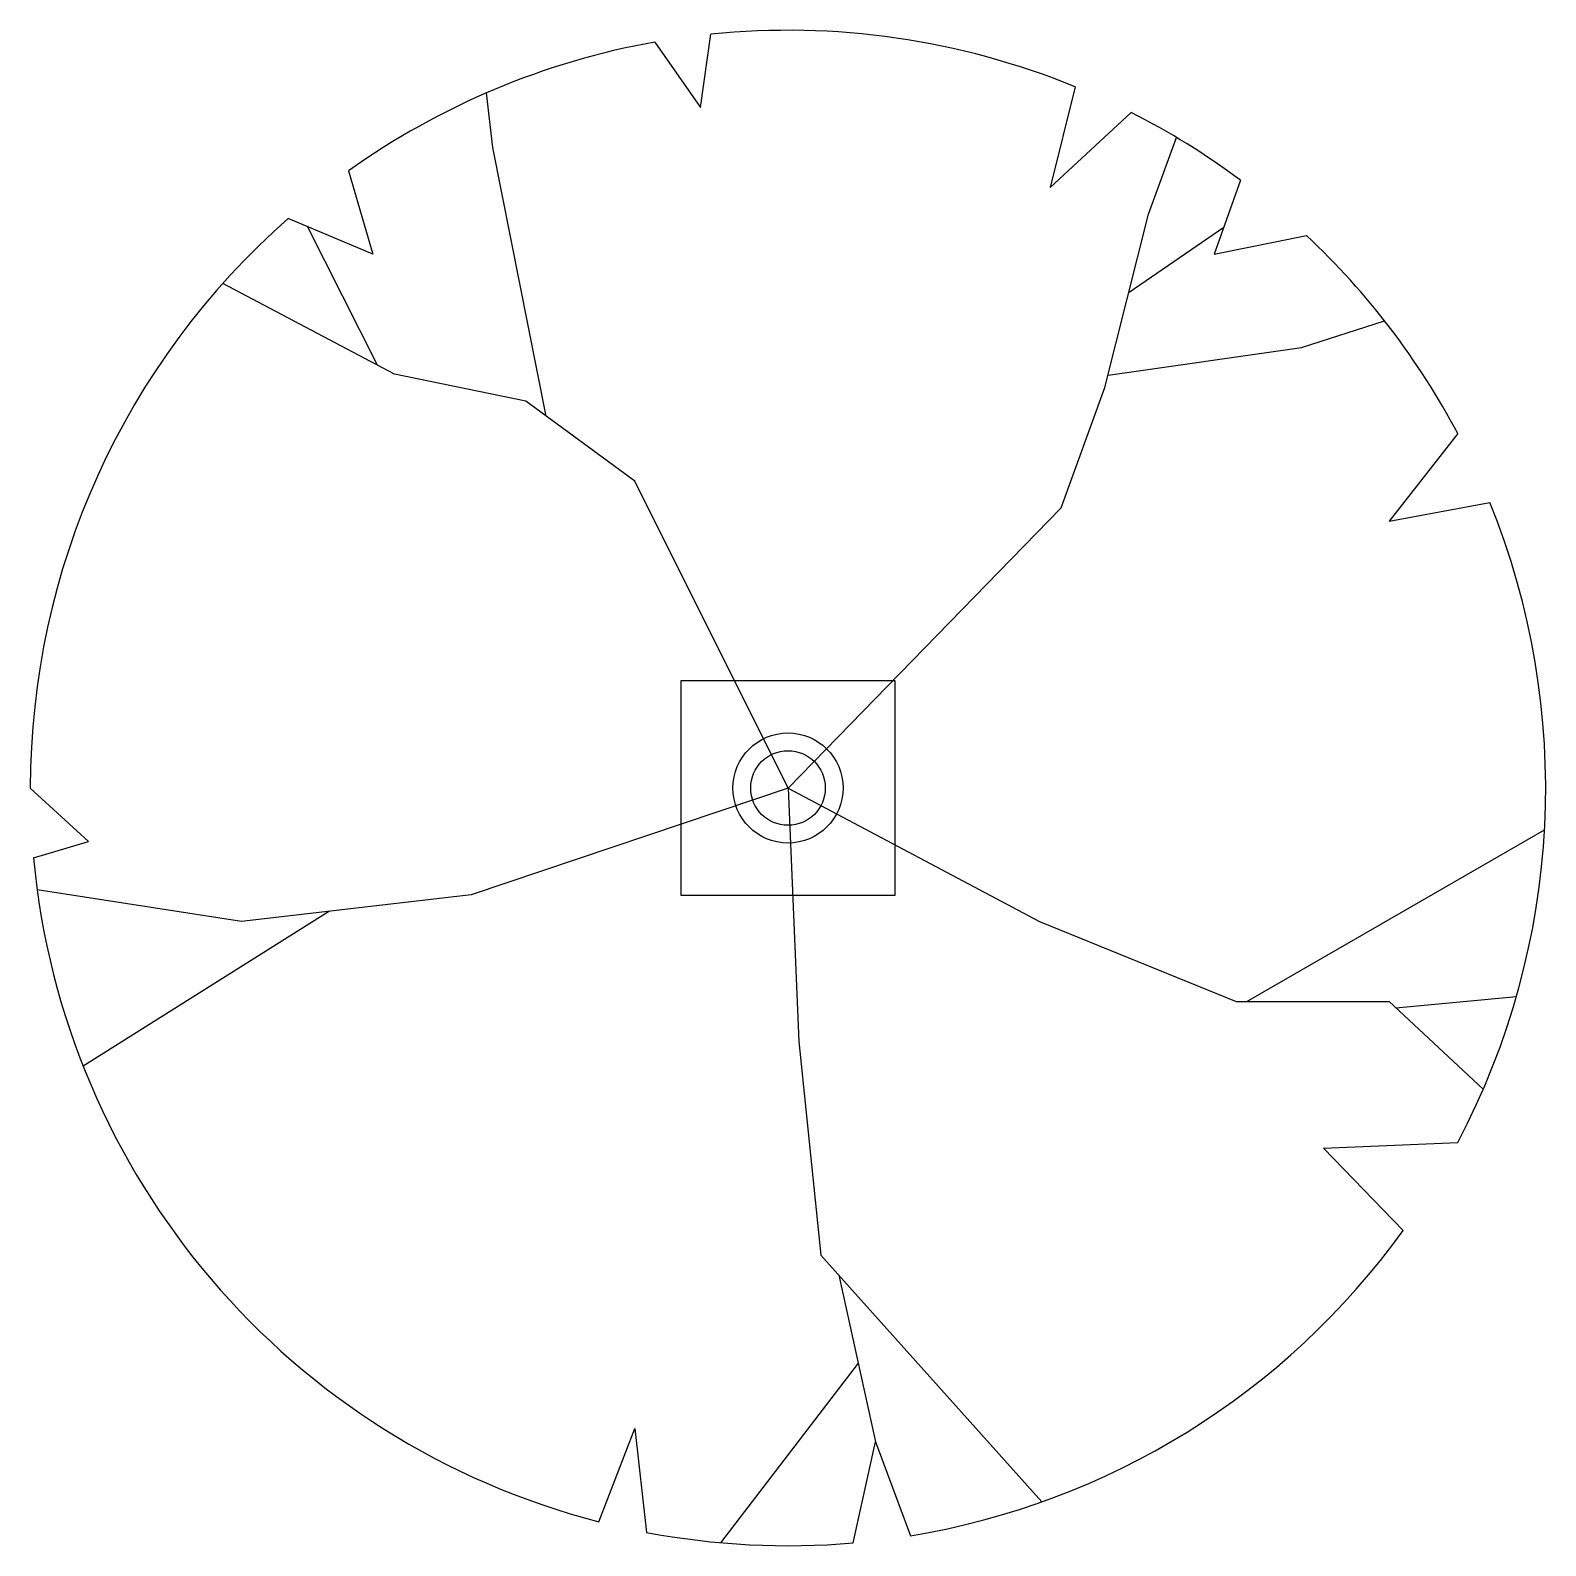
# Model space of a CAD drawing. Extents: x -1.75 to 1.75, y -1.75 to 1.75.
import ezdxf

# ---------------------------------------------------------------- set-up
doc = ezdxf.new("R2010")
doc.units = 0
doc.header["$MEASUREMENT"] = 0
doc.layers.add('ESC-50', color=1, linetype='CONTINUOUS')
doc.layers.add('P-ARVORE', color=2, linetype='CONTINUOUS')

msp = doc.modelspace()

# ---------------------------------------------------------------- linework, layer by layer
at = {"layer": 'ESC-50'}
msp.add_lwpolyline([(-0.2475, 0.2475), (-0.2475, -0.2475), (0.2475, -0.2475), (0.2475, 0.2475)], close=True, dxfattribs=at)
for radius in [0.1271, 0.0862]:
    msp.add_circle((0, 0), radius, dxfattribs=at)
at = {"layer": 'P-ARVORE'}
for p, q in [((-0.3078, 1.7227), (-0.2019, 1.5719)), ((-0.2019, 1.5719), (-0.1782, 1.7409)), ((0.6631, 1.6195), (0.6058, 1.387)), ((-0.6815, 1.4795), (-0.6961, 1.6056)), ((0.6058, 1.387), (0.7923, 1.5604)), ((-0.5582, 0.859), (-0.6815, 1.4795)), ((0.833, 1.3253), (0.8972, 1.5025)), ((-1.0151, 1.4255), (-0.9592, 1.2329)), ((1.045, 1.4037), (0.9844, 1.2329)), ((-0.9592, 1.2329), (-1.1542, 1.3154)), ((-0.9482, 0.9763), (-1.1097, 1.2966)), ((0.732, 0.9247), (0.833, 1.3253)), ((0.7876, 1.1455), (1.0067, 1.2956)), ((0.9844, 1.2329), (1.1978, 1.2759)), ((-0.9087, 0.9555), (-1.3057, 1.1651)), ((1.1863, 1.0171), (1.3776, 1.0792)), ((0.7393, 0.9536), (1.1863, 1.0171)), ((-0.6058, 0.8938), (-0.9087, 0.9555)), ((0.631, 0.6473), (0.732, 0.9247)), ((-0.3534, 0.7089), (-0.6058, 0.8938)), ((1.5468, 0.8185), (1.3883, 0.6164)), ((0, 0), (-0.3534, 0.7089)), ((0, 0), (0.631, 0.6473)), ((1.3883, 0.6164), (1.6209, 0.6597)), ((-1.6154, -0.1233), (-1.75, 0)), ((0, 0), (-0.732, -0.2466)), ((0, 0), (0.0252, -0.5856)), ((0, 0), (0.5806, -0.3082)), ((-1.7426, -0.1612), (-1.6154, -0.1233)), ((-1.2621, -0.3082), (-1.7341, -0.2353)), ((-0.732, -0.2466), (-1.2621, -0.3082)), ((-1.0593, -0.2846), (-1.6279, -0.6422)), ((0.5806, -0.3082), (1.0349, -0.4932)), ((1.4036, -0.5075), (1.6825, -0.4815)), ((1.0349, -0.4932), (1.3883, -0.4932)), ((1.3883, -0.4932), (1.6057, -0.6958)), ((0.0252, -0.5856), (0.0757, -1.0788)), ((1.2368, -0.8322), (1.5468, -0.8185)), ((1.4205, -1.0221), (1.2368, -0.8322)), ((0.0757, -1.0788), (0.586, -1.649)), ((0.1176, -1.1255), (0.2019, -1.5103)), ((0.1621, -1.3285), (-0.1557, -1.7431)), ((-0.4369, -1.6946), (-0.3534, -1.4795)), ((-0.3534, -1.4795), (-0.3268, -1.7192)), ((0.1503, -1.7435), (0.2019, -1.5103)), ((0.2019, -1.5103), (0.2829, -1.727))]:
    msp.add_line(p, q, dxfattribs=at)
msp.add_lwpolyline([(1.0601, -0.4932), (1.7473, -0.097)], dxfattribs=at)
for start, end in [(100.1306, 125.4556), (67.7323, 95.8449), (53.3326, 63.0811), (131.2649, 180), (27.885, 46.8084), (332.115, 22.1478), (185.2852, 255.5431), (279.3018, 324.2624), (259.2359, 274.927)]:
    msp.add_arc((0, 0), 1.75, start, end, dxfattribs=at)

doc.saveas('drawing.dxf')
